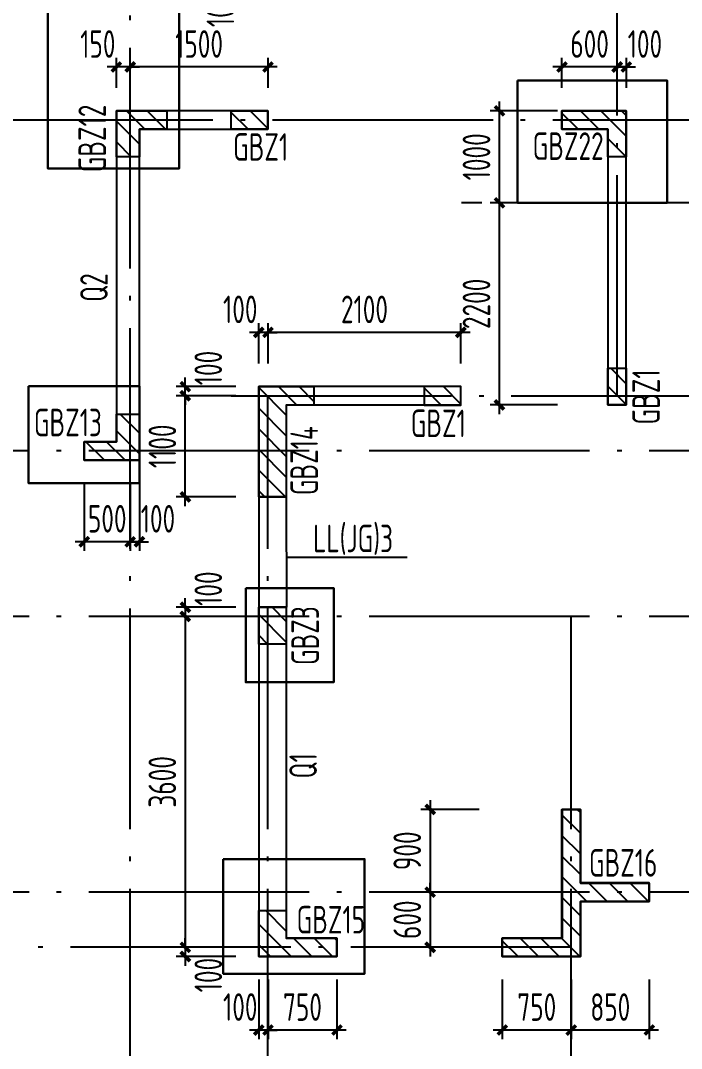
# Model space of a CAD drawing. Extents: x -144902 to 588294, y -160863 to 65494.
# Drawn here: x -791 to 6402, y -124218 to -113036 of the extents above; entities that cross this region are included whole.
import ezdxf

# ---------------------------------------------------------------- set-up
doc = ezdxf.new("R2010")
doc.units = 0
doc.header["$LTSCALE"] = 100
doc.linetypes.add('ACAD_ISO04W100', pattern=[30.5, 24, -3, 0.5, -3])
doc.layers.get('0').update_dxf_attribs({"linetype": 'CONTINUOUS'})
doc.layers.get('Defpoints').update_dxf_attribs({"linetype": 'CONTINUOUS'})
for name, color, linetype in [('AXIS', 3, 'CONTINUOUS'), ('colu', 255, 'CONTINUOUS'), ('DIM', 3, 'CONTINUOUS'), ('DOTE', 253, 'ACAD_ISO04W100'), ('hatch1', 253, 'CONTINUOUS'), ('TEXT', 7, 'CONTINUOUS'), ('剪力墙开洞', 170, 'CONTINUOUS'), ('剪力墙身标注', 7, 'CONTINUOUS'), ('砼墙', 3, 'CONTINUOUS'), ('门', 174, 'CONTINUOUS')]:
    doc.layers.add(name, color=color, linetype=linetype)
doc.styles.get("Standard").update_dxf_attribs({"font": 'tssdeng.shx', "width": 0.7, "bigfont": 'tssdchn.shx'})
doc.styles.add('TSSD_Dimension', font='Tssdeng.shx', dxfattribs={"width": 0.7, "bigfont": 'tssdchn.shx'})
doc.dimstyles.new('TSSD_100_100', dxfattribs={"dimtxt": 300, "dimasz": 100, "dimexe": 100, "dimexo": 250, "dimgap": 100, "dimtad": 1, "dimdec": 0, "dimzin": 0, "dimdsep": 46, "dimtxsty": 'TSSD_Dimension', "dimblk": 'ARCHTICK', "dimcen": 0, "dimdle": 100, "dimclrt": 7, "dimadec": 0, "dimazin": 0, "dimtfac": 1, "dimtdec": 0, "dimtix": 1, "dimtmove": 2, "dimatfit": 3, "dimfxl": 1, "dimtolj": 1, "dimtzin": 0, "dimarcsym": 0})
pattern_1 = [(135, (17084.77, -33305.15), (112.2532, 112.2532), [])]

# ---------------------------------------------------------------- blocks, each defined once
blk = doc.blocks.new('_ArchTick')
at = {"color": 0, "linetype": 'ByBlock', "const_width": 0.4}
blk.add_lwpolyline([(-0.5, -0.5), (0.5, 0.5)], dxfattribs=at)
blk = doc.blocks.new('*D977')
at = {"layer": 'Defpoints', "color": 0}
for p in [(4451, -121618), (3667, -122518), (4451, -122518)]:
    blk.add_point(p, dxfattribs=at)
at = {"layer": 'DIM', "color": 0, "lineweight": -2}
for p, q in [((3667, -121518), (3667, -122618)), ((4201, -121618), (3567, -121618)), ((4201, -122518), (3567, -122518))]:
    blk.add_line(p, q, dxfattribs=at)
at = {"layer": 'DIM', "color": 0, "lineweight": -2, "xscale": 100, "yscale": 100, "zscale": 100}
for p, rotation in [((3667, -121618), 90), ((3667, -122518), 270)]:
    blk.add_blockref('_ArchTick', p, dxfattribs=dict(at, rotation=rotation))
at = {"layer": 'DIM', "color": 7, "insert": (3417, -122068), "char_height": 300, "attachment_point": 5, "rotation": 90, "style": 'TSSD_Dimension'}
blk.add_mtext('\\A1;900', dxfattribs=at)
blk = doc.blocks.new('*D978')
at = {"layer": 'Defpoints', "color": 0}
for p in [(4451, -122518), (3667, -123118), (4451, -123118)]:
    blk.add_point(p, dxfattribs=at)
at = {"layer": 'DIM', "color": 0, "lineweight": -2}
for p, q in [((3667, -122518), (3667, -122418)), ((4201, -122518), (3567, -122518)), ((3667, -122518), (3667, -123118)), ((4201, -123118), (3567, -123118)), ((3667, -123118), (3667, -123218))]:
    blk.add_line(p, q, dxfattribs=at)
at = {"layer": 'DIM', "color": 0, "lineweight": -2, "xscale": 100, "yscale": 100, "zscale": 100}
for p, rotation in [((3667, -122518), 270), ((3667, -123118), 90)]:
    blk.add_blockref('_ArchTick', p, dxfattribs=dict(at, rotation=rotation))
at = {"layer": 'DIM', "color": 7, "insert": (3417, -122818), "char_height": 300, "attachment_point": 5, "rotation": 90, "style": 'TSSD_Dimension'}
blk.add_mtext('\\A1;600', dxfattribs=at)
blk = doc.blocks.new('*D979')
at = {"layer": 'Defpoints', "color": 0}
for p in [(5202, -123218), (6052, -123218), (5202, -124018)]:
    blk.add_point(p, dxfattribs=at)
at = {"layer": 'DIM', "color": 0, "lineweight": -2}
for p, q in [((5202, -123468), (5202, -124118)), ((6052, -123468), (6052, -124118)), ((6152, -124018), (5102, -124018))]:
    blk.add_line(p, q, dxfattribs=at)
at = {"layer": 'DIM', "color": 0, "lineweight": -2, "xscale": 100, "yscale": 100, "zscale": 100, "rotation": 180}
blk.add_blockref('_ArchTick', (5202, -124018), dxfattribs=at)
at = {"layer": 'DIM', "color": 0, "lineweight": -2, "xscale": 100, "yscale": 100, "zscale": 100}
blk.add_blockref('_ArchTick', (6052, -124018), dxfattribs=at)
at = {"layer": 'DIM', "color": 7, "insert": (5627, -123768), "char_height": 300, "attachment_point": 5, "style": 'TSSD_Dimension'}
blk.add_mtext('\\A1;850', dxfattribs=at)
blk = doc.blocks.new('*D980')
at = {"layer": 'Defpoints', "color": 0}
for p in [(4452, -123218), (5202, -123218), (4452, -124018)]:
    blk.add_point(p, dxfattribs=at)
at = {"layer": 'DIM', "color": 0, "lineweight": -2}
for p, q in [((4452, -123468), (4452, -124118)), ((5202, -123468), (5202, -124118)), ((5302, -124018), (4352, -124018))]:
    blk.add_line(p, q, dxfattribs=at)
at = {"layer": 'DIM', "color": 0, "lineweight": -2, "xscale": 100, "yscale": 100, "zscale": 100, "rotation": 180}
blk.add_blockref('_ArchTick', (4452, -124018), dxfattribs=at)
at = {"layer": 'DIM', "color": 0, "lineweight": -2, "xscale": 100, "yscale": 100, "zscale": 100}
blk.add_blockref('_ArchTick', (5202, -124018), dxfattribs=at)
at = {"layer": 'DIM', "color": 7, "insert": (4827, -123768), "char_height": 300, "attachment_point": 5, "style": 'TSSD_Dimension'}
blk.add_mtext('\\A1;750', dxfattribs=at)
blk = doc.blocks.new('*D985')
at = {"layer": 'Defpoints', "color": 0}
for p in [(1002, -117118), (1802, -117118), (1802, -118218)]:
    blk.add_point(p, dxfattribs=at)
at = {"layer": 'DIM', "color": 0, "lineweight": -2}
for p, q in [((1002, -118318), (1002, -117018)), ((1552, -117118), (902, -117118)), ((1552, -118218), (902, -118218))]:
    blk.add_line(p, q, dxfattribs=at)
at = {"layer": 'DIM', "color": 0, "lineweight": -2, "xscale": 100, "yscale": 100, "zscale": 100}
for p, rotation in [((1002, -117118), 90), ((1002, -118218), 270)]:
    blk.add_blockref('_ArchTick', p, dxfattribs=dict(at, rotation=rotation))
at = {"layer": 'DIM', "color": 7, "insert": (752, -117668), "char_height": 300, "attachment_point": 5, "rotation": 90, "style": 'TSSD_Dimension'}
blk.add_mtext('\\A1;1100', dxfattribs=at)
blk = doc.blocks.new('*D986')
at = {"layer": 'Defpoints', "color": 0}
for p in [(1002, -117018), (1802, -117018), (1802, -117118)]:
    blk.add_point(p, dxfattribs=at)
at = {"layer": 'DIM', "color": 0, "lineweight": -2}
for p, q in [((1002, -117018), (1002, -116918)), ((1552, -117018), (902, -117018)), ((1002, -117118), (1002, -117018)), ((1552, -117118), (902, -117118)), ((1002, -117118), (1002, -117218))]:
    blk.add_line(p, q, dxfattribs=at)
at = {"layer": 'DIM', "color": 0, "lineweight": -2, "xscale": 100, "yscale": 100, "zscale": 100}
for p, rotation in [((1002, -117018), 270), ((1002, -117118), 90)]:
    blk.add_blockref('_ArchTick', p, dxfattribs=dict(at, rotation=rotation))
at = {"layer": 'DIM', "color": 7, "insert": (1252, -116816), "char_height": 300, "attachment_point": 5, "rotation": 90, "style": 'TSSD_Dimension'}
blk.add_mtext('\\A1;100', dxfattribs=at)
blk = doc.blocks.new('*D987')
at = {"layer": 'Defpoints', "color": 0}
for p in [(4421, -115018), (5301, -115018), (5301, -117218)]:
    blk.add_point(p, dxfattribs=at)
at = {"layer": 'DIM', "color": 0, "lineweight": -2}
for p, q in [((4421, -117318), (4421, -114918)), ((5051, -115018), (4321, -115018)), ((5051, -117218), (4321, -117218))]:
    blk.add_line(p, q, dxfattribs=at)
at = {"layer": 'DIM', "color": 0, "lineweight": -2, "xscale": 100, "yscale": 100, "zscale": 100}
for p, rotation in [((4421, -115018), 90), ((4421, -117218), 270)]:
    blk.add_blockref('_ArchTick', p, dxfattribs=dict(at, rotation=rotation))
at = {"layer": 'DIM', "color": 7, "insert": (4171, -116118), "char_height": 300, "attachment_point": 5, "rotation": 90, "style": 'TSSD_Dimension'}
blk.add_mtext('\\A1;2200', dxfattribs=at)
blk = doc.blocks.new('*D988')
at = {"layer": 'Defpoints', "color": 0}
for p in [(4421, -114018), (5301, -114018), (5301, -115018)]:
    blk.add_point(p, dxfattribs=at)
at = {"layer": 'DIM', "color": 0, "lineweight": -2}
for p, q in [((4421, -115118), (4421, -113918)), ((5051, -114018), (4321, -114018)), ((5051, -115018), (4321, -115018))]:
    blk.add_line(p, q, dxfattribs=at)
at = {"layer": 'DIM', "color": 0, "lineweight": -2, "xscale": 100, "yscale": 100, "zscale": 100}
for p, rotation in [((4421, -114018), 90), ((4421, -115018), 270)]:
    blk.add_blockref('_ArchTick', p, dxfattribs=dict(at, rotation=rotation))
at = {"layer": 'DIM', "color": 7, "insert": (4171, -114518), "char_height": 300, "attachment_point": 5, "rotation": 90, "style": 'TSSD_Dimension'}
blk.add_mtext('\\A1;1000', dxfattribs=at)
blk = doc.blocks.new('*D991')
at = {"layer": 'Defpoints', "color": 0}
for p in [(1902, -123218), (2652, -123218), (1902, -124018)]:
    blk.add_point(p, dxfattribs=at)
at = {"layer": 'DIM', "color": 0, "lineweight": -2}
for p, q in [((1902, -123468), (1902, -124118)), ((2652, -123468), (2652, -124118)), ((2752, -124018), (1802, -124018))]:
    blk.add_line(p, q, dxfattribs=at)
at = {"layer": 'DIM', "color": 0, "lineweight": -2, "xscale": 100, "yscale": 100, "zscale": 100, "rotation": 180}
blk.add_blockref('_ArchTick', (1902, -124018), dxfattribs=at)
at = {"layer": 'DIM', "color": 0, "lineweight": -2, "xscale": 100, "yscale": 100, "zscale": 100}
blk.add_blockref('_ArchTick', (2652, -124018), dxfattribs=at)
at = {"layer": 'DIM', "color": 7, "insert": (2277, -123768), "char_height": 300, "attachment_point": 5, "style": 'TSSD_Dimension'}
blk.add_mtext('\\A1;750', dxfattribs=at)
blk = doc.blocks.new('*D992')
at = {"layer": 'Defpoints', "color": 0}
for p in [(1802, -123218), (1902, -123218), (1802, -124018)]:
    blk.add_point(p, dxfattribs=at)
at = {"layer": 'DIM', "color": 0, "lineweight": -2}
for p, q in [((1802, -123468), (1802, -124118)), ((1902, -123468), (1902, -124118)), ((1802, -124018), (1702, -124018)), ((1902, -124018), (1802, -124018)), ((1902, -124018), (2002, -124018))]:
    blk.add_line(p, q, dxfattribs=at)
at = {"layer": 'DIM', "color": 0, "lineweight": -2, "xscale": 100, "yscale": 100, "zscale": 100}
blk.add_blockref('_ArchTick', (1802, -124018), dxfattribs=at)
at = {"layer": 'DIM', "color": 0, "lineweight": -2, "xscale": 100, "yscale": 100, "zscale": 100, "rotation": 180}
blk.add_blockref('_ArchTick', (1902, -124018), dxfattribs=at)
at = {"layer": 'DIM', "color": 7, "insert": (1600, -123768), "char_height": 300, "attachment_point": 5, "style": 'TSSD_Dimension'}
blk.add_mtext('\\A1;100', dxfattribs=at)
blk = doc.blocks.new('*D1055')
at = {"layer": 'Defpoints', "color": 0}
for p in [(1802, -119418), (1002, -119518), (1802, -119518)]:
    blk.add_point(p, dxfattribs=at)
at = {"layer": 'DIM', "color": 0, "lineweight": -2}
for p, q in [((1552, -119418), (902, -119418)), ((1002, -119418), (1002, -119318)), ((1002, -119418), (1002, -119518)), ((1552, -119518), (902, -119518)), ((1002, -119518), (1002, -119618))]:
    blk.add_line(p, q, dxfattribs=at)
at = {"layer": 'DIM', "color": 0, "lineweight": -2, "xscale": 100, "yscale": 100, "zscale": 100}
for p, rotation in [((1002, -119418), 270), ((1002, -119518), 90)]:
    blk.add_blockref('_ArchTick', p, dxfattribs=dict(at, rotation=rotation))
at = {"layer": 'DIM', "color": 7, "insert": (1252, -119216), "char_height": 300, "attachment_point": 5, "rotation": 90, "style": 'TSSD_Dimension'}
blk.add_mtext('\\A1;100', dxfattribs=at)
blk = doc.blocks.new('*D1056')
at = {"layer": 'Defpoints', "color": 0}
for p in [(1802, -119518), (1002, -123118), (1802, -123118)]:
    blk.add_point(p, dxfattribs=at)
at = {"layer": 'DIM', "color": 0, "lineweight": -2}
for p, q in [((1002, -119418), (1002, -123218)), ((1552, -119518), (902, -119518)), ((1552, -123118), (902, -123118))]:
    blk.add_line(p, q, dxfattribs=at)
at = {"layer": 'DIM', "color": 0, "lineweight": -2, "xscale": 100, "yscale": 100, "zscale": 100}
for p, rotation in [((1002, -119518), 90), ((1002, -123118), 270)]:
    blk.add_blockref('_ArchTick', p, dxfattribs=dict(at, rotation=rotation))
at = {"layer": 'DIM', "color": 7, "insert": (752, -121318), "char_height": 300, "attachment_point": 5, "rotation": 90, "style": 'TSSD_Dimension'}
blk.add_mtext('\\A1;3600', dxfattribs=at)
blk = doc.blocks.new('*D1057')
at = {"layer": 'Defpoints', "color": 0}
for p in [(1002, -123218), (1802, -123118), (1802, -123218)]:
    blk.add_point(p, dxfattribs=at)
at = {"layer": 'DIM', "color": 0, "lineweight": -2}
for p, q in [((1002, -123118), (1002, -123018)), ((1552, -123118), (902, -123118)), ((1552, -123218), (902, -123218)), ((1002, -123118), (1002, -123218)), ((1002, -123218), (1002, -123318))]:
    blk.add_line(p, q, dxfattribs=at)
at = {"layer": 'DIM', "color": 0, "lineweight": -2, "xscale": 100, "yscale": 100, "zscale": 100}
for p, rotation in [((1002, -123118), 270), ((1002, -123218), 90)]:
    blk.add_blockref('_ArchTick', p, dxfattribs=dict(at, rotation=rotation))
at = {"layer": 'DIM', "color": 7, "insert": (1252, -123420), "char_height": 300, "attachment_point": 5, "rotation": 90, "style": 'TSSD_Dimension'}
blk.add_mtext('\\A1;100', dxfattribs=at)
blk = doc.blocks.new('*D1058')
at = {"layer": 'Defpoints', "color": 0}
for p in [(5702, -113541), (5702, -114018), (5802, -114018)]:
    blk.add_point(p, dxfattribs=at)
at = {"layer": 'DIM', "color": 0, "lineweight": -2}
for p, q in [((5702, -113768), (5702, -113441)), ((5802, -113768), (5802, -113441)), ((5702, -113541), (5602, -113541)), ((5802, -113541), (5702, -113541)), ((5802, -113541), (5902, -113541))]:
    blk.add_line(p, q, dxfattribs=at)
at = {"layer": 'DIM', "color": 0, "lineweight": -2, "xscale": 100, "yscale": 100, "zscale": 100}
blk.add_blockref('_ArchTick', (5702, -113541), dxfattribs=at)
at = {"layer": 'DIM', "color": 0, "lineweight": -2, "xscale": 100, "yscale": 100, "zscale": 100, "rotation": 180}
blk.add_blockref('_ArchTick', (5802, -113541), dxfattribs=at)
at = {"layer": 'DIM', "color": 7, "insert": (6004, -113291), "char_height": 300, "attachment_point": 5, "style": 'TSSD_Dimension'}
blk.add_mtext('\\A1;100', dxfattribs=at)
blk = doc.blocks.new('*D1059')
at = {"layer": 'Defpoints', "color": 0}
for p in [(5101, -113541), (5101, -114018), (5702, -114018)]:
    blk.add_point(p, dxfattribs=at)
at = {"layer": 'DIM', "color": 0, "lineweight": -2}
for p, q in [((5101, -113768), (5101, -113441)), ((5702, -113768), (5702, -113441)), ((5101, -113541), (5001, -113541)), ((5702, -113541), (5101, -113541)), ((5702, -113541), (5802, -113541))]:
    blk.add_line(p, q, dxfattribs=at)
at = {"layer": 'DIM', "color": 0, "lineweight": -2, "xscale": 100, "yscale": 100, "zscale": 100}
blk.add_blockref('_ArchTick', (5101, -113541), dxfattribs=at)
at = {"layer": 'DIM', "color": 0, "lineweight": -2, "xscale": 100, "yscale": 100, "zscale": 100, "rotation": 180}
blk.add_blockref('_ArchTick', (5702, -113541), dxfattribs=at)
at = {"layer": 'DIM', "color": 7, "insert": (5402, -113291), "char_height": 300, "attachment_point": 5, "style": 'TSSD_Dimension'}
blk.add_mtext('\\A1;600', dxfattribs=at)
blk = doc.blocks.new('*D1060')
at = {"layer": 'Defpoints', "color": 0}
for p in [(1902, -116428), (1902, -117018), (4001, -117018)]:
    blk.add_point(p, dxfattribs=at)
at = {"layer": 'DIM', "color": 0, "lineweight": -2}
for p, q in [((1902, -116768), (1902, -116328)), ((4001, -116768), (4001, -116328)), ((4101, -116428), (1802, -116428))]:
    blk.add_line(p, q, dxfattribs=at)
at = {"layer": 'DIM', "color": 0, "lineweight": -2, "xscale": 100, "yscale": 100, "zscale": 100, "rotation": 180}
blk.add_blockref('_ArchTick', (1902, -116428), dxfattribs=at)
at = {"layer": 'DIM', "color": 0, "lineweight": -2, "xscale": 100, "yscale": 100, "zscale": 100}
blk.add_blockref('_ArchTick', (4001, -116428), dxfattribs=at)
at = {"layer": 'DIM', "color": 7, "insert": (2952, -116178), "char_height": 300, "attachment_point": 5, "style": 'TSSD_Dimension'}
blk.add_mtext('\\A1;2100', dxfattribs=at)
blk = doc.blocks.new('*D1061')
at = {"layer": 'Defpoints', "color": 0}
for p in [(1802, -116428), (1802, -117018), (1902, -117018)]:
    blk.add_point(p, dxfattribs=at)
at = {"layer": 'DIM', "color": 0, "lineweight": -2}
for p, q in [((1802, -116768), (1802, -116328)), ((1902, -116768), (1902, -116328)), ((1802, -116428), (1702, -116428)), ((1902, -116428), (1802, -116428)), ((1902, -116428), (2002, -116428))]:
    blk.add_line(p, q, dxfattribs=at)
at = {"layer": 'DIM', "color": 0, "lineweight": -2, "xscale": 100, "yscale": 100, "zscale": 100}
blk.add_blockref('_ArchTick', (1802, -116428), dxfattribs=at)
at = {"layer": 'DIM', "color": 0, "lineweight": -2, "xscale": 100, "yscale": 100, "zscale": 100, "rotation": 180}
blk.add_blockref('_ArchTick', (1902, -116428), dxfattribs=at)
at = {"layer": 'DIM', "color": 7, "insert": (1600, -116178), "char_height": 300, "attachment_point": 5, "style": 'TSSD_Dimension'}
blk.add_mtext('\\A1;100', dxfattribs=at)
blk = doc.blocks.new('*D1066')
at = {"layer": 'Defpoints', "color": 0}
for p in [(502, -112618), (502, -112718), (1134, -112718)]:
    blk.add_point(p, dxfattribs=at)
at = {"layer": 'DIM', "color": 0, "lineweight": -2}
for p, q in [((1134, -112618), (1134, -112518)), ((752, -112618), (1234, -112618)), ((1134, -112618), (1134, -112718)), ((752, -112718), (1234, -112718)), ((1134, -112718), (1134, -112818))]:
    blk.add_line(p, q, dxfattribs=at)
at = {"layer": 'DIM', "color": 0, "lineweight": -2, "xscale": 100, "yscale": 100, "zscale": 100}
for p, rotation in [((1134, -112618), 270), ((1134, -112718), 90)]:
    blk.add_blockref('_ArchTick', p, dxfattribs=dict(at, rotation=rotation))
at = {"layer": 'DIM', "color": 7, "insert": (1384, -112920), "char_height": 300, "attachment_point": 5, "rotation": 90, "style": 'TSSD_Dimension'}
blk.add_mtext('\\A1;100', dxfattribs=at)
blk = doc.blocks.new('*D1069')
at = {"layer": 'Defpoints', "color": 0}
for p in [(402, -113541), (402, -114018), (1902, -114018)]:
    blk.add_point(p, dxfattribs=at)
at = {"layer": 'DIM', "color": 0, "lineweight": -2}
for p, q in [((402, -113768), (402, -113441)), ((1902, -113768), (1902, -113441)), ((2002, -113541), (302, -113541))]:
    blk.add_line(p, q, dxfattribs=at)
at = {"layer": 'DIM', "color": 0, "lineweight": -2, "xscale": 100, "yscale": 100, "zscale": 100, "rotation": 180}
blk.add_blockref('_ArchTick', (402, -113541), dxfattribs=at)
at = {"layer": 'DIM', "color": 0, "lineweight": -2, "xscale": 100, "yscale": 100, "zscale": 100}
blk.add_blockref('_ArchTick', (1902, -113541), dxfattribs=at)
at = {"layer": 'DIM', "color": 7, "insert": (1152, -113291), "char_height": 300, "attachment_point": 5, "style": 'TSSD_Dimension'}
blk.add_mtext('\\A1;1500', dxfattribs=at)
blk = doc.blocks.new('*D1070')
at = {"layer": 'Defpoints', "color": 0}
for p in [(252, -113541), (252, -114018), (402, -114018)]:
    blk.add_point(p, dxfattribs=at)
at = {"layer": 'DIM', "color": 0, "lineweight": -2}
for p, q in [((252, -113768), (252, -113441)), ((402, -113768), (402, -113441)), ((252, -113541), (152, -113541)), ((402, -113541), (252, -113541)), ((402, -113541), (502, -113541))]:
    blk.add_line(p, q, dxfattribs=at)
at = {"layer": 'DIM', "color": 0, "lineweight": -2, "xscale": 100, "yscale": 100, "zscale": 100}
blk.add_blockref('_ArchTick', (252, -113541), dxfattribs=at)
at = {"layer": 'DIM', "color": 0, "lineweight": -2, "xscale": 100, "yscale": 100, "zscale": 100, "rotation": 180}
blk.add_blockref('_ArchTick', (402, -113541), dxfattribs=at)
at = {"layer": 'DIM', "color": 7, "insert": (50, -113291), "char_height": 300, "attachment_point": 5, "style": 'TSSD_Dimension'}
blk.add_mtext('\\A1;150', dxfattribs=at)
blk = doc.blocks.new('*D1071')
at = {"layer": 'Defpoints', "color": 0}
for p in [(402, -117818), (502, -117818), (402, -118706)]:
    blk.add_point(p, dxfattribs=at)
at = {"layer": 'DIM', "color": 0, "lineweight": -2}
for p, q in [((402, -118068), (402, -118806)), ((502, -118068), (502, -118806)), ((402, -118706), (302, -118706)), ((502, -118706), (402, -118706)), ((502, -118706), (602, -118706))]:
    blk.add_line(p, q, dxfattribs=at)
at = {"layer": 'DIM', "color": 0, "lineweight": -2, "xscale": 100, "yscale": 100, "zscale": 100}
blk.add_blockref('_ArchTick', (402, -118706), dxfattribs=at)
at = {"layer": 'DIM', "color": 0, "lineweight": -2, "xscale": 100, "yscale": 100, "zscale": 100, "rotation": 180}
blk.add_blockref('_ArchTick', (502, -118706), dxfattribs=at)
at = {"layer": 'DIM', "color": 7, "insert": (704, -118456), "char_height": 300, "attachment_point": 5, "style": 'TSSD_Dimension'}
blk.add_mtext('\\A1;100', dxfattribs=at)
blk = doc.blocks.new('*D1072')
at = {"layer": 'Defpoints', "color": 0}
for p in [(-98, -117818), (402, -117818), (-98, -118706)]:
    blk.add_point(p, dxfattribs=at)
at = {"layer": 'DIM', "color": 0, "lineweight": -2}
for p, q in [((-98, -118068), (-98, -118806)), ((402, -118068), (402, -118806)), ((-98, -118706), (-198, -118706)), ((402, -118706), (-98, -118706)), ((402, -118706), (502, -118706))]:
    blk.add_line(p, q, dxfattribs=at)
at = {"layer": 'DIM', "color": 0, "lineweight": -2, "xscale": 100, "yscale": 100, "zscale": 100}
blk.add_blockref('_ArchTick', (-98, -118706), dxfattribs=at)
at = {"layer": 'DIM', "color": 0, "lineweight": -2, "xscale": 100, "yscale": 100, "zscale": 100, "rotation": 180}
blk.add_blockref('_ArchTick', (402, -118706), dxfattribs=at)
at = {"layer": 'DIM', "color": 7, "insert": (152, -118456), "char_height": 300, "attachment_point": 5, "style": 'TSSD_Dimension'}
blk.add_mtext('\\A1;500', dxfattribs=at)

msp = doc.modelspace()

# ---------------------------------------------------------------- hatches: boundary and pattern name
at = {"layer": 'hatch1'}
h = msp.add_hatch(dxfattribs=at)
h.set_pattern_fill('ANSI31', color=256, scale=50, style=0)
h.set_pattern_definition(pattern_1)
h.paths.add_polyline_path([(501.594, -114218.125), (501.594, -114518.125), (251.594, -114518.125), (251.594, -114018.125), (801.594, -114018.125), (801.594, -114218.125)])
h = msp.add_hatch(dxfattribs=at)
h.set_pattern_fill('ANSI31', color=256, scale=50, style=0)
h.set_pattern_definition(pattern_1)
h.paths.add_polyline_path([(1901.316, -114218.303), (1501.316, -114218.303), (1501.316, -114018.303), (1901.316, -114018.303)])
h = msp.add_hatch(dxfattribs=at)
h.set_pattern_fill('ANSI31', color=256, scale=50, style=0)
h.set_pattern_definition(pattern_1)
h.paths.add_polyline_path([(5801.344, -114018.303), (5801.344, -114518.303), (5601.413, -114518.305), (5601.413, -114218.305), (5101.292, -114218.303), (5101.292, -114018.303)])
h = msp.add_hatch(dxfattribs=at)
h.set_pattern_fill('ANSI31', color=256, scale=50, style=0)
h.set_pattern_definition(pattern_1)
h.paths.add_polyline_path([(5801.353, -116818.003), (5801.344, -117218.005), (5601.344, -117218.005), (5601.353, -116818.006)])
h = msp.add_hatch(dxfattribs=at)
h.set_pattern_fill('ANSI31', color=256, scale=50, style=0)
h.set_pattern_definition(pattern_1)
h.paths.add_polyline_path([(1801.316, -118218.63), (1801.303, -117018.306), (2401.303, -117018.299), (2401.305, -117218.299), (2101.305, -117218.302), (2101.316, -118218.627)])
h = msp.add_hatch(dxfattribs=at)
h.set_pattern_fill('ANSI31', color=256, scale=50, style=0)
h.set_pattern_definition(pattern_1)
h.paths.add_polyline_path([(3601.474, -117218.374), (4001.474, -117218.37), (4001.472, -117018.37), (3601.472, -117018.374)])
h = msp.add_hatch(dxfattribs=at)
h.set_pattern_fill('ANSI31', color=256, scale=50, style=0)
h.set_pattern_definition(pattern_1)
h.paths.add_polyline_path([(251.594, -117618.135), (251.594, -117318.135), (501.594, -117318.135), (501.594, -117818.135), (-98.406, -117818.135), (-98.406, -117618.135)])
h = msp.add_hatch(dxfattribs=at)
h.set_pattern_fill('ANSI31', color=256, scale=50, style=0)
h.set_pattern_definition(pattern_1)
h.paths.add_polyline_path([(2101.316, -119418.627), (2101.279, -119818.627), (1801.218, -119818.627), (1801.598, -119418.627)])
h = msp.add_hatch(dxfattribs=at)
h.set_pattern_fill('ANSI31', color=256, scale=50, style=0)
h.set_pattern_definition(pattern_1)
h.paths.add_polyline_path([(6051.294, -122418.455), (6051.289, -122618.455), (5301.292, -122618.448), (5301.292, -123218.01), (4451.304, -123218.103), (4451.291, -123018.112), (5101.299, -123018.04), (5101.288, -121618.021), (5301.292, -121618.021), (5301.291, -122418.448)])
h = msp.add_hatch(dxfattribs=at)
h.set_pattern_fill('ANSI31', color=256, scale=50, style=0)
h.set_pattern_definition(pattern_1)
h.paths.add_polyline_path([(2651.506, -123018.301), (2651.38, -123218.301), (1801.316, -123218.301), (1801.316, -122718.301), (2101.316, -122718.301), (2101.316, -123018.301)])

# ---------------------------------------------------------------- linework, layer by layer
at = {"color": 1, "lineweight": 30}
for points in [[(-493.117, -111932.581), (933.426, -111932.581), (933.426, -114646.551), (-493.117, -114646.551)], [(4615.877, -113687.423), (6245.247, -113687.423), (6245.247, -115018.135), (4615.877, -115018.135)], [(-704.77, -117012.555), (501.594, -117012.555), (501.594, -118068.135), (-704.77, -118068.135)], [(1659.594, -119209.924), (2617.67, -119209.924), (2617.67, -120234.599), (1659.594, -120234.599)], [(1414.399, -122157.985), (2952.558, -122157.985), (2952.558, -123406.241), (1414.399, -123406.241)]]:
    msp.add_lwpolyline(points, close=True, dxfattribs=at)
at = {"layer": 'AXIS'}
msp.add_line((4228.749, -115018.135, 0), (4009.52, -115018.135, 0), dxfattribs=at)
at = {"layer": 'colu', "color": 1, "elevation": 0}
for points in [[(501.594, -114218.125), (501.594, -114518.125), (251.594, -114518.125), (251.594, -114018.125), (801.594, -114018.125), (801.594, -114218.125), (501.594, -114218.125)], [(1901.316, -114218.303), (1501.316, -114218.303), (1501.316, -114018.303), (1901.316, -114018.303), (1901.316, -114218.303)], [(5801.344, -114018.303), (5801.344, -114518.303), (5601.413, -114518.305), (5601.413, -114218.305), (5101.292, -114218.303), (5101.292, -114018.303), (5801.344, -114018.303)], [(5801.353, -116818.003), (5801.344, -117218.005), (5601.344, -117218.005), (5601.353, -116818.006), (5801.353, -116818.003)], [(1801.316, -118218.63), (1801.303, -117018.306), (2401.303, -117018.299), (2401.305, -117218.299), (2101.305, -117218.302), (2101.316, -118218.627), (1801.316, -118218.63)], [(3601.474, -117218.374), (4001.474, -117218.37), (4001.472, -117018.37), (3601.472, -117018.374), (3601.474, -117218.374)], [(251.594, -117618.135), (251.594, -117318.135), (501.594, -117318.135), (501.594, -117818.135), (-98.406, -117818.135), (-98.406, -117618.135), (251.594, -117618.135)], [(2101.316, -119418.627), (2101.279, -119818.627), (1801.218, -119818.627), (1801.598, -119418.627), (2101.316, -119418.627)], [(6051.294, -122418.455), (6051.289, -122618.455), (5301.292, -122618.448), (5301.292, -123218.01), (4451.304, -123218.103), (4451.291, -123018.112), (5101.299, -123018.04), (5101.288, -121618.021), (5301.292, -121618.021), (5301.291, -122418.448), (6051.294, -122418.455)], [(2651.506, -123018.301), (2651.38, -123218.301), (1801.316, -123218.301), (1801.316, -122718.301), (2101.316, -122718.301), (2101.316, -123018.301), (2651.506, -123018.301)]]:
    msp.add_lwpolyline(points, dxfattribs=at)
at = {"layer": 'DOTE'}
for p, q in [((401.594, -124881.378, 0), (401.594, -105918.135, 0)), ((5701.594, -117118.135, 0), (5701.594, -105918.135, 0)), ((19601.594, -114118.135, 0), (-10898.406, -114118.135, 0)), ((13592.247, -115018.135, 0), (4472.056, -115018.135, 0)), ((1499.428, -117118.135, 0), (29801.594, -117118.135, 0)), ((1901.594, -124881.378, 0), (1901.594, -117118.135, 0)), ((29801.594, -117718.135, 0), (-11298.406, -117718.135, 0)), ((29801.594, -119518.135, 0), (-11298.406, -119518.135, 0)), ((5201.594, -124881.378, 0), (5201.594, -119518.135, 0)), ((29801.594, -122518.135, 0), (-11298.406, -122518.135, 0)), ((5201.594, -123118.135, 0), (-11298.406, -123118.135, 0))]:
    msp.add_line(p, q, dxfattribs=at)
at = {"layer": '剪力墙开洞'}
msp.add_line((2101.468, -118875.292, 0), (3414.793, -118875.293, 0), dxfattribs=at)
at = {"layer": '砼墙', "elevation": 0}
for points in [[(501.594, -117818.135), (501.594, -114218.125), (1901.594, -114218.125), (1901.594, -114018.125), (251.594, -114018.125), (251.594, -117618.135), (-98.406, -117618.135), (-98.406, -117818.135)], [(5601.594, -114218.135), (5601.594, -117218.135), (5801.594, -117218.135), (5801.594, -114018.135), (5101.445, -114018.135), (5101.445, -114218.135)], [(2101.594, -117218.135), (4001.445, -117218.135), (4001.445, -117018.135), (1801.594, -117018.135), (1801.594, -118218.124), (2101.594, -118218.124)], [(1801.594, -123218.135), (2651.594, -123218.135), (2651.594, -123018.135), (2101.594, -123018.135), (2101.594, -119418.124), (1801.594, -119418.124)], [(4451.594, -123217.699), (5301.594, -123217.699), (5301.594, -122618.135), (6051.594, -122618.135), (6051.594, -122418.135), (5301.594, -122418.135), (5301.594, -121618.135), (5101.594, -121618.135), (5101.594, -122418.135), (5101.594, -123017.699), (4451.594, -123017.699)]]:
    msp.add_lwpolyline(points, close=True, dxfattribs=at)
at = {"layer": '门'}
for p, q in [((1801.316, -118218.63, 0), (1801.594, -119418.124, 0)), ((2101.316, -118218.124, 0), (2101.594, -119418.124, 0))]:
    msp.add_line(p, q, dxfattribs=at)

# ---------------------------------------------------------------- texts
at = {"layer": 'TEXT', "color": 100, "width": 0.7}
for s, p in [('GBZ12', (138.865, -114686.646, 0)), ('GBZ1', (6166.787, -117430.39, 0)), ('GBZ14', (2446.011, -118198.913, 0)), ('GBZ3', (2456.229, -120046.965, 0))]:
    msp.add_text(s, height=300, rotation=90, dxfattribs=at).set_placement(p)
for s, p in [('GBZ1', (1522.057, -114561.006, 0)), ('GBZ22', (4781.931, -114551.926, 0)), ('GBZ13', (-645.994, -117558.454, 0)), ('GBZ1', (3455.355, -117567.649, 0)), ('GBZ16', (5394.748, -122348.875, 0)), ('GBZ15', (2213.27, -122967.635, 0))]:
    msp.add_text(s, height=300, dxfattribs=at).set_placement(p)
at = {"layer": '剪力墙开洞', "width": 0.7}
msp.add_text('LL(JG)3', height=300, dxfattribs=at).set_placement((2392.632, -118819.711, 0))
at = {"layer": '剪力墙身标注', "color": 3, "width": 0.7}
for s, p in [('Q2', (157.646, -116096.714, 0)), ('Q1', (2433.953, -121281.478, 0))]:
    msp.add_text(s, height=300, rotation=90, dxfattribs=at).set_placement(p)

# ---------------------------------------------------------------- dimensions: what is measured, and where the dimension line sits
at = {"layer": 'DIM'}
for base, p1, p2, angle, picture, middle, dimtype in [((1134.104, -112718.125, 0), (501.594, -112618.135, 0), (501.594, -112718.125, 0), 90, '*D1066', (1384.104, -112920.048, 0), 160), ((251.594, -113540.976, 0), (401.594, -114018.125, 0), (251.594, -114018.125, 0), 180, '*D1070', (49.671, -113290.976, 0), 160), ((5701.594, -113540.976, 0), (5801.594, -114018.135, 0), (5701.594, -114018.135, 0), 180, '*D1058', (6003.517, -113290.976, 0), 160), ((1801.594, -116428.212, 0), (1901.594, -117018.135, 0), (1801.594, -117018.135, 0), 180, '*D1061', (1599.671, -116178.212, 0), 160), ((1001.594, -117018.135, 0), (1801.594, -117118.135, 0), (1801.594, -117018.135, 0), 90, '*D986', (1251.594, -116816.212, 0), 161), ((401.594, -118705.806, 0), (501.594, -117818.135, 0), (401.594, -117818.135, 0), 180, '*D1071', (703.517, -118455.806, 0), 160), ((1001.594, -119518.135, 0), (1801.594, -119418.124, 0), (1801.594, -119518.135, 0), 270, '*D1055', (1251.594, -119216.201, 0), 161), ((1001.594, -123218.135, 0), (1801.594, -123118.135, 0), (1801.594, -123218.135, 0), 270, '*D1057', (1251.594, -123420.058, 0), 161), ((1801.594, -124018.135, 0), (1901.594, -123218.135, 0), (1801.594, -123218.135, 0), 180, '*D992', (1599.671, -123768.135, 0), 161)]:
    dim = msp.add_linear_dim(base=base, p1=p1, p2=p2, angle=angle, dimstyle='TSSD_100_100', dxfattribs=at)
    dim.commit()
    dim.dimension.update_dxf_attribs({"geometry": picture, "text_midpoint": middle, "dimtype": dimtype})
for base, p1, p2, picture, middle in [((401.594, -113540.976, 0), (1901.594, -114018.125, 0), (401.594, -114018.125, 0), '*D1069', (1151.594, -113290.976, 0)), ((5101.445, -113540.976, 0), (5701.594, -114018.135, 0), (5101.445, -114018.135, 0), '*D1059', (5401.519, -113290.976, 0)), ((1901.594, -116428.212, 0), (4001.445, -117018.135, 0), (1901.594, -117018.135, 0), '*D1060', (2951.519, -116178.212, 0)), ((-98.406, -118705.806, 0), (401.594, -117818.135, 0), (-98.406, -117818.135, 0), '*D1072', (151.594, -118455.806, 0))]:
    dim = msp.add_linear_dim(base=base, p1=p1, p2=p2, angle=180, dimstyle='TSSD_100_100', dxfattribs=at)
    dim.commit()
    dim.dimension.update_dxf_attribs({"geometry": picture, "text_midpoint": middle})
for p1, p2, distance, picture, middle in [((5300.531, -115018.135, 0), (5300.531, -114018.135, 0), 879.267, '*D988', (4171.264, -114518.135, 0)), ((5300.531, -117218.135, 0), (5300.531, -115018.135, 0), 879.267, '*D987', (4171.264, -116118.135, 0)), ((1801.594, -118218.124, 0), (1801.594, -117118.135, 0), 800, '*D985', (751.594, -117668.13, 0)), ((1801.594, -119518.135, 0), (1801.594, -123118.135, 0), -800, '*D1056', (751.594, -121318.135, 0)), ((4451.297, -121618.135, 0), (4451.297, -122518.135, 0), -784.422, '*D977', (3416.876, -122068.135, 0)), ((4451.297, -122518.135, 0), (4451.297, -123118.135, 0), -784.422, '*D978', (3416.876, -122818.135, 0)), ((2651.594, -123218.135, 0), (1901.594, -123218.135, 0), 800, '*D991', (2276.594, -123768.135, 0)), ((5201.594, -123217.699, 0), (4451.594, -123217.699, 0), 800, '*D980', (4826.594, -123767.699, 0)), ((6051.594, -123217.699, 0), (5201.594, -123217.699, 0), 800, '*D979', (5626.594, -123767.699, 0))]:
    dim = msp.add_aligned_dim(p1=p1, p2=p2, distance=distance, dimstyle='TSSD_100_100', dxfattribs=at)
    dim.commit()
    dim.dimension.update_dxf_attribs({"geometry": picture, "text_midpoint": middle})

doc.saveas('drawing.dxf')
